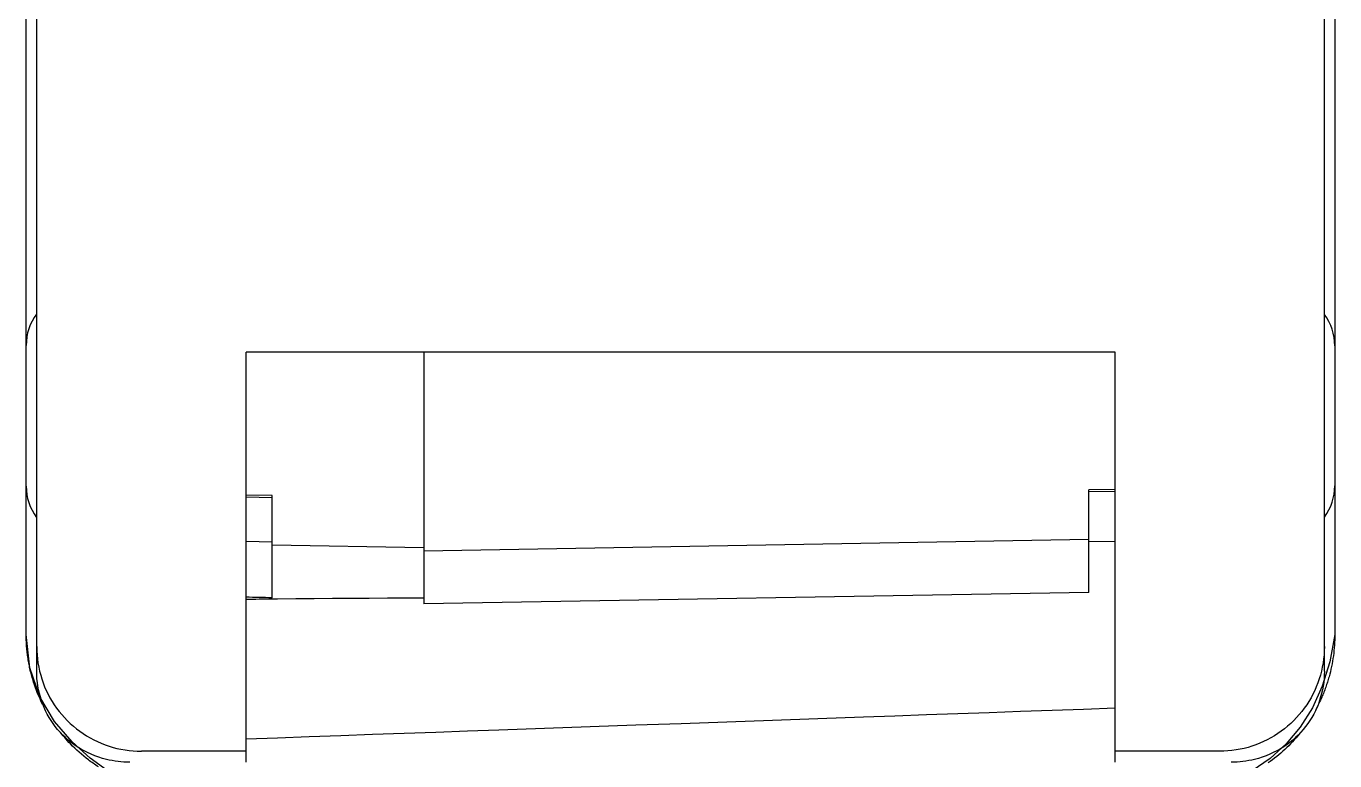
# Model space of a CAD drawing. Header units: metres. Extents: x 0 to 2830, y 0 to 842.
# Drawn here: x 1675.39 to 1703.74, y 422.56 to 438.47 of the extents above; entities that cross this region are included whole.
import ezdxf

# ---------------------------------------------------------------- set-up
doc = ezdxf.new("R2010")
doc.units = ezdxf.units.M
doc.layers.add('SCHEMATICS', color=7, linetype='Continuous')

msp = doc.modelspace()

# ---------------------------------------------------------------- linework, layer by layer
at = {"layer": 'SCHEMATICS', "color": 7}
for p, q in [((1675.62, 424.501), (1675.62, 646.804)), ((1703.512, 424.501), (1703.512, 646.804)), ((1675.392, 425.3), (1675.392, 645.862)), ((1675.392, 425.3), (1675.392, 645.862)), ((1703.738, 645.862), (1703.738, 425.3)), ((1703.738, 645.862), (1703.738, 425.3)), ((1698.978, 431.409), (1680.154, 431.409)), ((1680.154, 422.532), (1680.154, 431.409)), ((1684.009, 431.409), (1684.009, 425.96)), ((1698.978, 422.532), (1698.978, 431.409)), ((1680.72, 428.306), (1680.154, 428.315)), ((1698.978, 428.437), (1698.409, 428.427)), ((1698.409, 426.207), (1698.409, 428.427)), ((1698.978, 428.394), (1698.409, 428.386)), ((1680.72, 428.26), (1680.154, 428.27)), ((1680.72, 426.093), (1680.72, 428.306)), ((1680.72, 427.296), (1680.158, 427.308)), ((1684.009, 427.174), (1680.72, 427.23)), ((1698.409, 427.353), (1684.009, 427.105)), ((1698.409, 427.308), (1698.978, 427.316)), ((1698.409, 426.207), (1684.009, 425.96)), ((1680.154, 422.77), (1677.888, 422.77)), ((1701.244, 422.77), (1698.978, 422.77))]:
    msp.add_line(p, q, dxfattribs=at)
for points in [[(1675.617, 432.233), (1675.565, 432.159), (1675.52, 432.081), (1675.481, 431.999), (1675.449, 431.915), (1675.424, 431.828), (1675.407, 431.739), (1675.396, 431.649), (1675.392, 431.558)], [(1703.738, 431.549), (1703.734, 431.64), (1703.723, 431.73), (1703.705, 431.819), (1703.68, 431.906), (1703.648, 431.991), (1703.609, 432.073), (1703.564, 432.152), (1703.512, 432.227)], [(1675.392, 428.508), (1675.396, 428.418), (1675.407, 428.328), (1675.424, 428.24), (1675.449, 428.153), (1675.481, 428.068), (1675.52, 427.986), (1675.565, 427.907), (1675.617, 427.832)], [(1703.512, 427.839), (1703.564, 427.914), (1703.609, 427.994), (1703.648, 428.076), (1703.68, 428.161), (1703.705, 428.248), (1703.723, 428.336), (1703.734, 428.426), (1703.738, 428.516)], [(1680.72, 426.093), (1680.65, 426.095), (1680.579, 426.096), (1680.508, 426.098), (1680.438, 426.099), (1680.367, 426.101), (1680.296, 426.102), (1680.225, 426.104), (1680.154, 426.105)], [(1680.72, 426.064), (1680.65, 426.063), (1680.579, 426.061), (1680.508, 426.06), (1680.438, 426.06), (1680.367, 426.059), (1680.296, 426.058), (1680.225, 426.058), (1680.154, 426.058)], [(1680.833, 426.064), (1680.82, 426.064), (1680.806, 426.064), (1680.792, 426.064), (1680.778, 426.064), (1680.764, 426.064), (1680.75, 426.064), (1680.735, 426.064), (1680.72, 426.064)], [(1684.009, 426.086), (1683.612, 426.084), (1683.216, 426.082), (1682.819, 426.079), (1682.422, 426.077), (1682.025, 426.074), (1681.628, 426.07), (1681.23, 426.067), (1680.833, 426.064)], [(1677.659, 422.091), (1677.456, 422.178), (1677.149, 422.354), (1676.778, 422.618), (1676.385, 422.971), (1676.008, 423.415), (1675.69, 423.951), (1675.471, 424.579), (1675.392, 425.3)], [(1675.402, 425.038), (1675.4, 425.071), (1675.398, 425.103), (1675.396, 425.136), (1675.395, 425.169), (1675.394, 425.202), (1675.393, 425.235), (1675.392, 425.268), (1675.392, 425.3)], [(1703.738, 425.3), (1703.63, 424.706), (1703.467, 424.177), (1703.252, 423.707), (1702.989, 423.293), (1702.682, 422.93), (1702.334, 422.615), (1701.949, 422.344), (1701.531, 422.112)], [(1703.738, 425.3), (1703.738, 425.242), (1703.736, 425.183), (1703.734, 425.125), (1703.73, 425.067), (1703.726, 425.01), (1703.72, 424.952), (1703.714, 424.894), (1703.707, 424.837)], [(1675.432, 424.781), (1675.427, 424.812), (1675.423, 424.844), (1675.419, 424.875), (1675.415, 424.907), (1675.411, 424.94), (1675.408, 424.972), (1675.405, 425.005), (1675.402, 425.038)], [(1675.62, 425.036), (1675.622, 424.947), (1675.627, 424.858), (1675.636, 424.77), (1675.648, 424.682), (1675.664, 424.594), (1675.683, 424.507), (1675.706, 424.421), (1675.732, 424.335)], [(1703.512, 425.036), (1703.51, 424.947), (1703.505, 424.858), (1703.496, 424.77), (1703.483, 424.682), (1703.467, 424.594), (1703.448, 424.507), (1703.425, 424.421), (1703.399, 424.335)], [(1675.481, 424.523), (1675.474, 424.554), (1675.467, 424.585), (1675.461, 424.617), (1675.455, 424.649), (1675.449, 424.681), (1675.443, 424.714), (1675.437, 424.747), (1675.432, 424.781)], [(1703.707, 424.837), (1703.698, 424.779), (1703.689, 424.721), (1703.678, 424.664), (1703.667, 424.606), (1703.655, 424.549), (1703.642, 424.492), (1703.627, 424.436), (1703.612, 424.38)], [(1675.553, 424.269), (1675.543, 424.301), (1675.533, 424.332), (1675.524, 424.364), (1675.514, 424.396), (1675.506, 424.427), (1675.497, 424.459), (1675.489, 424.491), (1675.481, 424.523)], [(1675.723, 423.869), (1675.699, 423.945), (1675.678, 424.023), (1675.66, 424.102), (1675.646, 424.181), (1675.634, 424.261), (1675.626, 424.341), (1675.622, 424.421), (1675.62, 424.501)], [(1703.512, 424.501), (1703.51, 424.421), (1703.505, 424.341), (1703.497, 424.261), (1703.485, 424.181), (1703.47, 424.102), (1703.452, 424.023), (1703.431, 423.945), (1703.408, 423.869)], [(1703.612, 424.38), (1703.604, 424.352), (1703.595, 424.324), (1703.587, 424.297), (1703.578, 424.269), (1703.569, 424.241), (1703.56, 424.214), (1703.55, 424.186), (1703.54, 424.159)], [(1675.749, 423.783), (1675.72, 423.842), (1675.693, 423.902), (1675.666, 423.962), (1675.641, 424.023), (1675.617, 424.083), (1675.595, 424.145), (1675.573, 424.207), (1675.553, 424.269)], [(1675.732, 424.335), (1675.76, 424.251), (1675.792, 424.168), (1675.828, 424.086), (1675.867, 424.006), (1675.908, 423.928), (1675.953, 423.851), (1676.001, 423.777), (1676.052, 423.704)], [(1703.399, 424.335), (1703.37, 424.251), (1703.337, 424.168), (1703.302, 424.086), (1703.264, 424.006), (1703.222, 423.928), (1703.177, 423.851), (1703.129, 423.777), (1703.077, 423.704)], [(1703.54, 424.159), (1703.531, 424.131), (1703.521, 424.103), (1703.511, 424.076), (1703.501, 424.049), (1703.49, 424.022), (1703.479, 423.995), (1703.467, 423.969), (1703.455, 423.942)], [(1676.023, 423.304), (1675.976, 423.368), (1675.931, 423.435), (1675.889, 423.503), (1675.85, 423.573), (1675.813, 423.645), (1675.78, 423.718), (1675.75, 423.793), (1675.723, 423.869)], [(1703.408, 423.869), (1703.381, 423.793), (1703.351, 423.718), (1703.317, 423.645), (1703.281, 423.573), (1703.241, 423.503), (1703.199, 423.435), (1703.153, 423.368), (1703.105, 423.304)], [(1703.455, 423.942), (1703.44, 423.908), (1703.425, 423.874), (1703.409, 423.84), (1703.393, 423.806), (1703.377, 423.773), (1703.36, 423.739), (1703.343, 423.706), (1703.325, 423.673)], [(1676.052, 423.704), (1676.105, 423.633), (1676.162, 423.564), (1676.221, 423.498), (1676.283, 423.434), (1676.348, 423.372), (1676.414, 423.313), (1676.483, 423.257), (1676.554, 423.203)], [(1693.53, 423.508), (1692.543, 423.473), (1691.556, 423.437), (1690.569, 423.402), (1689.582, 423.367), (1688.595, 423.333), (1687.608, 423.298), (1686.62, 423.263), (1685.633, 423.229)], [(1698.978, 423.702), (1698.296, 423.677), (1697.615, 423.653), (1696.933, 423.628), (1696.253, 423.604), (1695.572, 423.58), (1694.891, 423.556), (1694.211, 423.532), (1693.53, 423.508)], [(1703.077, 423.704), (1703.024, 423.633), (1702.967, 423.564), (1702.908, 423.498), (1702.847, 423.434), (1702.782, 423.372), (1702.715, 423.313), (1702.646, 423.257), (1702.574, 423.203)], [(1676.499, 422.867), (1676.433, 422.912), (1676.368, 422.961), (1676.305, 423.012), (1676.244, 423.066), (1676.185, 423.122), (1676.128, 423.18), (1676.074, 423.241), (1676.023, 423.304)], [(1676.351, 422.929), (1676.319, 422.963), (1676.288, 422.997), (1676.257, 423.032), (1676.227, 423.067), (1676.196, 423.102), (1676.167, 423.137), (1676.137, 423.173), (1676.108, 423.208)], [(1685.633, 423.229), (1684.949, 423.204), (1684.264, 423.179), (1683.579, 423.155), (1682.894, 423.13), (1682.209, 423.105), (1681.524, 423.08), (1680.839, 423.056), (1680.154, 423.031)], [(1703.105, 423.304), (1703.055, 423.241), (1703.001, 423.18), (1702.945, 423.122), (1702.887, 423.066), (1702.826, 423.012), (1702.763, 422.961), (1702.698, 422.912), (1702.631, 422.867)], [(1703.026, 423.215), (1703.02, 423.207), (1703.013, 423.198), (1703.007, 423.189), (1703, 423.181), (1702.994, 423.172), (1702.987, 423.164), (1702.98, 423.155), (1702.973, 423.146)], [(1676.741, 422.582), (1676.69, 422.623), (1676.639, 422.665), (1676.589, 422.707), (1676.54, 422.75), (1676.492, 422.793), (1676.444, 422.837), (1676.397, 422.883), (1676.351, 422.929)], [(1676.554, 423.203), (1676.627, 423.152), (1676.702, 423.104), (1676.779, 423.059), (1676.858, 423.017), (1676.938, 422.978), (1677.02, 422.943), (1677.103, 422.91), (1677.188, 422.881)], [(1702.574, 423.203), (1702.502, 423.152), (1702.428, 423.104), (1702.351, 423.059), (1702.273, 423.017), (1702.193, 422.978), (1702.111, 422.943), (1702.028, 422.91), (1701.944, 422.881)], [(1702.973, 423.146), (1702.936, 423.102), (1702.898, 423.058), (1702.859, 423.015), (1702.82, 422.972), (1702.78, 422.93), (1702.739, 422.889), (1702.697, 422.848), (1702.654, 422.808)], [(1677.129, 422.594), (1677.046, 422.616), (1676.963, 422.642), (1676.882, 422.672), (1676.802, 422.704), (1676.724, 422.74), (1676.647, 422.779), (1676.572, 422.822), (1676.499, 422.867)], [(1677.188, 422.881), (1677.273, 422.855), (1677.359, 422.833), (1677.445, 422.814), (1677.533, 422.798), (1677.621, 422.786), (1677.71, 422.777), (1677.799, 422.772), (1677.888, 422.77)], [(1701.944, 422.881), (1701.859, 422.855), (1701.773, 422.833), (1701.686, 422.814), (1701.598, 422.798), (1701.509, 422.786), (1701.421, 422.777), (1701.332, 422.772), (1701.244, 422.77)], [(1702.631, 422.867), (1702.558, 422.822), (1702.483, 422.779), (1702.406, 422.74), (1702.328, 422.704), (1702.248, 422.672), (1702.167, 422.642), (1702.085, 422.616), (1702.001, 422.594)], [(1702.654, 422.808), (1702.611, 422.769), (1702.568, 422.73), (1702.524, 422.692), (1702.48, 422.656), (1702.434, 422.62), (1702.388, 422.585), (1702.341, 422.551), (1702.293, 422.517)], [(1676.956, 422.434), (1676.929, 422.451), (1676.902, 422.469), (1676.874, 422.488), (1676.847, 422.506), (1676.821, 422.525), (1676.794, 422.544), (1676.767, 422.563), (1676.741, 422.582)], [(1677.637, 422.532), (1677.574, 422.533), (1677.51, 422.536), (1677.446, 422.541), (1677.382, 422.548), (1677.318, 422.556), (1677.255, 422.567), (1677.192, 422.58), (1677.129, 422.594)], [(1702.001, 422.594), (1701.939, 422.58), (1701.876, 422.567), (1701.813, 422.556), (1701.749, 422.548), (1701.685, 422.541), (1701.62, 422.536), (1701.556, 422.533), (1701.491, 422.532)]]:
    msp.add_lwpolyline(points, dxfattribs=at)

doc.saveas('drawing.dxf')
